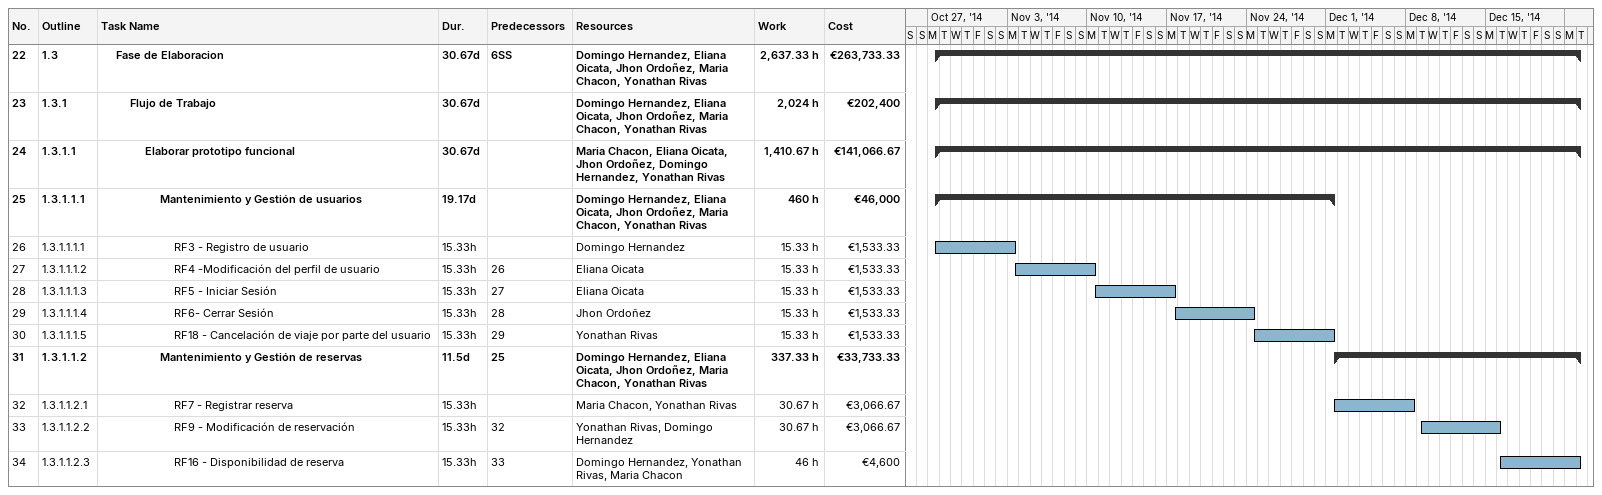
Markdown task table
| ID | WBS | Task | Duration | Start | Finish | Predecessors | Resources | Work (h) | Cost (€) |
|---|---|---|---|---|---|---|---|---|---|
| 22 | 1.3 | **Fase de Elaboracion** | 30.67d | 2014-10-27 | 2014-12-23 | 6SS | Domingo Hernandez, Eliana Oicata, Jhon Ordoñez, Maria Chacon, Yonathan Rivas | 2637.33 | 263733.33 |
| 23 | 1.3.1 | **Flujo de Trabajo** | 30.67d | 2014-10-27 | 2014-12-23 |  | Domingo Hernandez, Eliana Oicata, Jhon Ordoñez, Maria Chacon, Yonathan Rivas | 2024 | 202400 |
| 24 | 1.3.1.1 | **Elaborar prototipo funcional** | 30.67d | 2014-10-27 | 2014-12-23 |  | Maria Chacon, Eliana Oicata, Jhon Ordoñez, Domingo Hernandez, Yonathan Rivas | 1410.67 | 141066.67 |
| 25 | 1.3.1.1.1 | **Mantenimiento y Gestión de usuarios** | 19.17d | 2014-10-27 | 2014-12-01 |  | Domingo Hernandez, Eliana Oicata, Jhon Ordoñez, Maria Chacon, Yonathan Rivas | 460 | 46000 |
| 26 | 1.3.1.1.1.1 | RF3 - Registro de usuario | 15.33h | 2014-10-27 | 2014-11-03 |  | Domingo Hernandez | 15.33 | 1533.33 |
| 27 | 1.3.1.1.1.2 | RF4 -Modificación del perfil de usuario | 15.33h | 2014-11-03 | 2014-11-10 | 26 | Eliana Oicata | 15.33 | 1533.33 |
| 28 | 1.3.1.1.1.3 | RF5 - Iniciar Sesión | 15.33h | 2014-11-10 | 2014-11-17 | 27 | Eliana Oicata | 15.33 | 1533.33 |
| 29 | 1.3.1.1.1.4 | RF6- Cerrar Sesión | 15.33h | 2014-11-17 | 2014-11-24 | 28 | Jhon Ordoñez | 15.33 | 1533.33 |
| 30 | 1.3.1.1.1.5 | RF18 - Cancelación de viaje por parte del usuario | 15.33h | 2014-11-24 | 2014-12-01 | 29 | Yonathan Rivas | 15.33 | 1533.33 |
| 31 | 1.3.1.1.2 | **Mantenimiento y Gestión de reservas** | 11.5d | 2014-12-01 | 2014-12-23 | 25 | Domingo Hernandez, Eliana Oicata, Jhon Ordoñez, Maria Chacon, Yonathan Rivas | 337.33 | 33733.33 |
| 32 | 1.3.1.1.2.1 | RF7 - Registrar reserva | 15.33h | 2014-12-01 | 2014-12-08 |  | Maria Chacon, Yonathan Rivas | 30.67 | 3066.67 |
| 33 | 1.3.1.1.2.2 | RF9 - Modificación de reservación | 15.33h | 2014-12-09 | 2014-12-16 | 32 | Yonathan Rivas, Domingo Hernandez | 30.67 | 3066.67 |
| 34 | 1.3.1.1.2.3 | RF16 - Disponibilidad de reserva | 15.33h | 2014-12-16 | 2014-12-23 | 33 | Domingo Hernandez, Yonathan Rivas, Maria Chacon | 46 | 4600 |
